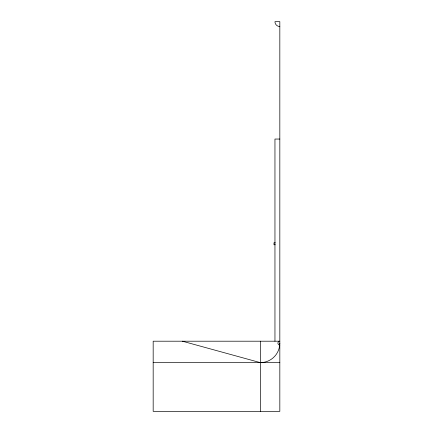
<?xml version="1.0" encoding="UTF-8"?>
<svg xmlns="http://www.w3.org/2000/svg" width="433" height="433" viewBox="0 0 433 433"><rect width="100%" height="100%" fill="white"/><g stroke="black" fill="none" stroke-linecap="round" stroke-linejoin="round"><path stroke-width="0.65" d="M279.826 343.153L279.161 348.197A19.485 19.485 0 0 1 260.341 362.637L182.401 341.204M279.826 139.047L274.955 139.047L274.955 341.204M275.28 242.805L273.981 242.805L273.981 244.753L275.28 244.753M153.174 362.637L279.826 362.637M279.826 26.478L279.161 26.478A4.871 4.871 0 0 1 274.993 22.256L274.998 21.65L279.826 21.65L279.826 411.35L153.174 411.35L153.174 341.204L279.826 341.204A1.949 1.949 0 0 0 279.323 345.036L279.826 345.101M260.341 341.204L260.341 411.35"/></g></svg>
